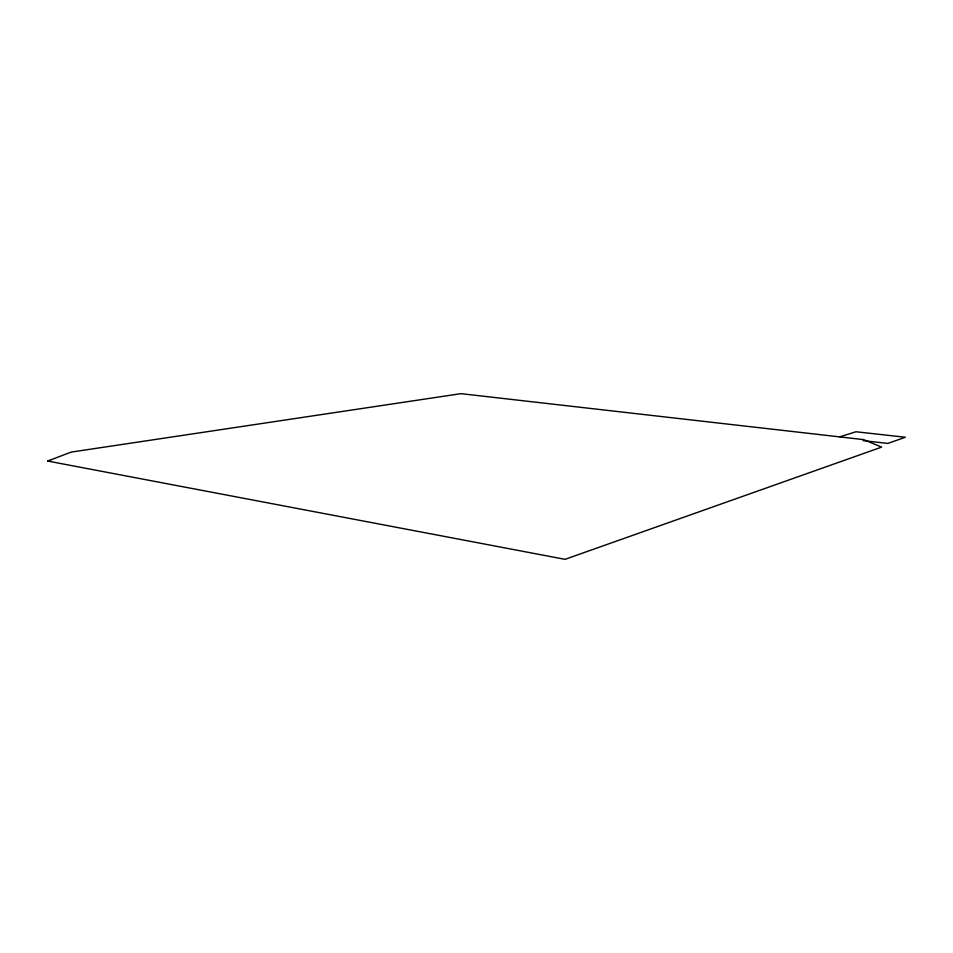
<?xml version="1.0" encoding="UTF-8"?>
<svg xmlns="http://www.w3.org/2000/svg" width="953" height="953" viewBox="0 0 953 953"><rect width="100%" height="100%" fill="white"/><g stroke="black" fill="none" stroke-linecap="round" stroke-linejoin="round"><path stroke-width="1.43" d="M47.65 461.049L71.189 452.091L460.99 393.66L863.716 439.631L881.62 447.112L565.046 559.34L47.65 461.049L50.58 460.597M839.903 436.796L855.985 431.757L905.35 437.248L887.767 443.431L863.215 440.62"/></g></svg>
